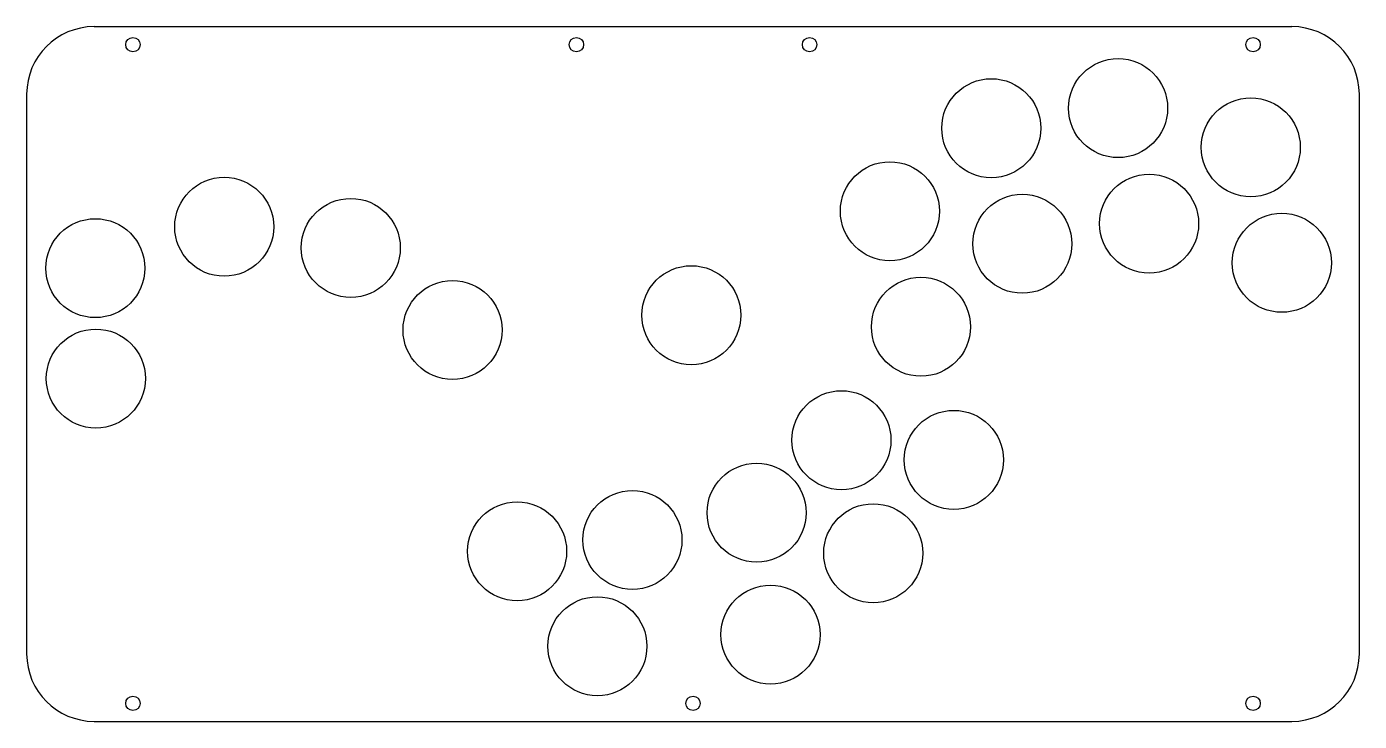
# Model space of a CAD drawing. Header units: inches. Extents: x 0 to 296, y 0 to 154.
import ezdxf

# ---------------------------------------------------------------- set-up
doc = ezdxf.new("R2010")
doc.units = ezdxf.units.IN
doc.header["$MEASUREMENT"] = 0

msp = doc.modelspace()

# ---------------------------------------------------------------- linework, layer by layer
at = {"color": 1}
for p, q in [((15, 154.4), (281, 154.4)), ((0, 139.4), (0, 15)), ((296, 15), (296, 139.4)), ((15, 0), (281, 0))]:
    msp.add_line(p, q, dxfattribs=at)
for centre, radius in [((23.6, 150.4), 1.6), ((122.1, 150.4), 1.6), ((173.9, 150.4), 1.6), ((272.4, 150.4), 1.6), ((242.41, 136.29), 11), ((214.25, 131.82), 11), ((271.89, 127.58), 11), ((191.74, 113.37), 11), ((249.3, 110.62), 11), ((43.89, 109.93), 11), ((71.98, 105.22), 11), ((221.14, 106.15), 11), ((278.78, 101.91), 11), ((15.25, 100.72), 11), ((147.63, 90.27), 11), ((94.6, 86.98), 11), ((198.63, 87.7), 11), ((15.37, 76.18), 11), ((180.96, 62.49), 11), ((205.93, 58.12), 11), ((162.13, 46.38), 11), ((134.54, 40.32), 11), ((108.93, 37.79), 11), ((188.03, 37.36), 11), ((165.21, 19.27), 11), ((126.76, 16.69), 11), ((23.6, 4), 1.6), ((148, 4), 1.6), ((272.4, 4), 1.6)]:
    msp.add_circle(centre, radius, dxfattribs=at)
for centre, start, end in [((15, 139.4), 90, 180), ((281, 139.4), 0, 90), ((15, 15), 180, 270), ((281, 15), 270, 0)]:
    msp.add_arc(centre, 15, start, end, dxfattribs=at)

doc.saveas('drawing.dxf')
